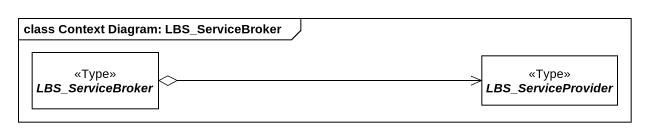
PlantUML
@startuml
mainframe class Context Diagram: LBS_ServiceBroker
hide circle
hide empty members
abstract class LBS_ServiceBroker <<Type>>
abstract class LBS_ServiceProvider <<Type>>
LBS_ServiceBroker o-right-> LBS_ServiceProvider
@enduml
